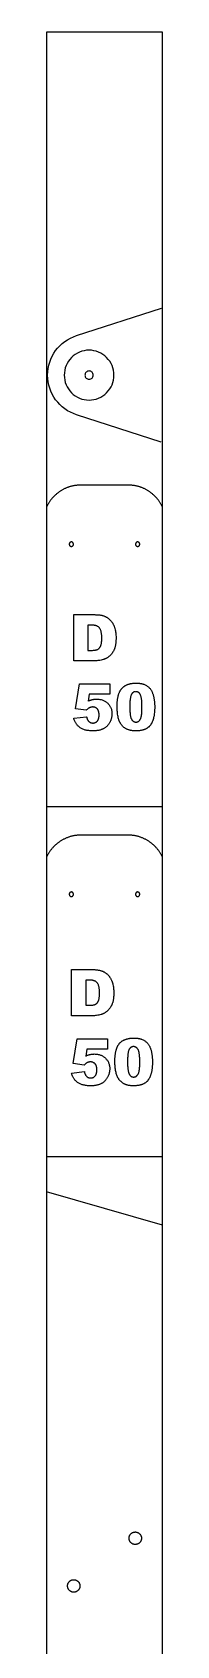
# Model space of a CAD drawing. Extents: x 0 to 3.5, y 0 to 97.
# Drawn here: x 0 to 3.5, y 48.5 to 97 of the extents above; entities that cross this region are included whole.
import ezdxf

# ---------------------------------------------------------------- set-up
doc = ezdxf.new("R2010")
doc.units = 0
for name, color, linetype in [('5TH-6TH_STABILIZER', 18, 'CONTINUOUS'), ('FRONT_LEG', 18, 'CONTINUOUS'), ('SEAT', 18, 'CONTINUOUS'), ('T3_PROFILE_INSIDE_2', 18, 'CONTINUOUS'), ('T9-T3_POCKET', 18, 'CONTINUOUS'), ('T9_COUNTERSINK_0_6', 18, 'CONTINUOUS')]:
    doc.layers.add(name, color=color, linetype=linetype)

msp = doc.modelspace()

# ---------------------------------------------------------------- linework, layer by layer
at = {"layer": '5TH-6TH_STABILIZER'}
for points in [[(3.501, 82.731), (3.492, 82.749), (3.483, 82.767), (3.474, 82.785), (3.464, 82.802), (3.454, 82.819), (3.444, 82.836), (3.433, 82.853), (3.422, 82.87), (3.411, 82.887), (3.4, 82.903), (3.388, 82.919), (3.376, 82.935), (3.364, 82.951), (3.351, 82.966), (3.338, 82.981), (3.325, 82.996), (3.312, 83.011), (3.298, 83.026), (3.285, 83.04), (3.271, 83.054), (3.256, 83.068), (3.242, 83.081), (3.227, 83.095), (3.212, 83.108), (3.197, 83.121), (3.182, 83.133), (3.166, 83.146), (3.151, 83.158), (3.135, 83.17), (3.119, 83.181), (3.103, 83.192), (3.086, 83.203), (3.07, 83.214), (3.053, 83.224), (3.036, 83.234), (3.019, 83.244), (3.002, 83.254), (2.984, 83.263), (2.967, 83.272), (2.949, 83.281), (2.932, 83.289), (2.914, 83.297), (2.896, 83.305), (2.878, 83.312), (2.86, 83.319), (2.841, 83.326), (2.823, 83.332), (2.805, 83.338), (2.786, 83.344), (2.767, 83.349), (2.749, 83.354), (2.73, 83.359), (2.711, 83.363), (2.692, 83.367), (2.673, 83.371), (2.654, 83.374), (2.635, 83.377), (2.616, 83.379), (2.597, 83.381), (2.578, 83.383), (2.559, 83.384), (2.539, 83.385), (2.52, 83.386), (2.501, 83.386), (1.001, 83.386), (0.982, 83.386), (0.963, 83.385), (0.943, 83.384), (0.924, 83.383), (0.905, 83.381), (0.886, 83.379), (0.867, 83.377), (0.848, 83.374), (0.829, 83.371), (0.81, 83.367), (0.791, 83.363), (0.772, 83.359), (0.754, 83.354), (0.735, 83.349), (0.716, 83.344), (0.698, 83.338), (0.679, 83.332), (0.661, 83.326), (0.643, 83.319), (0.624, 83.312), (0.606, 83.305), (0.588, 83.297), (0.571, 83.289), (0.553, 83.281), (0.535, 83.272), (0.518, 83.263), (0.5, 83.254), (0.483, 83.244), (0.466, 83.235), (0.449, 83.224), (0.433, 83.214), (0.416, 83.203), (0.4, 83.192), (0.383, 83.181), (0.367, 83.17), (0.351, 83.158), (0.336, 83.146), (0.32, 83.133), (0.305, 83.121), (0.29, 83.108), (0.275, 83.095), (0.26, 83.081), (0.246, 83.068), (0.232, 83.054), (0.217, 83.04), (0.204, 83.026), (0.19, 83.011), (0.177, 82.996), (0.164, 82.981), (0.151, 82.966), (0.138, 82.951), (0.126, 82.935), (0.114, 82.919), (0.102, 82.903), (0.091, 82.887), (0.08, 82.87), (0.069, 82.853), (0.058, 82.837), (0.048, 82.819), (0.038, 82.802), (0.028, 82.785), (0.019, 82.767), (0.01, 82.749), (0.001, 82.731)], [(3.501, 72.209), (3.492, 72.227), (3.483, 72.245), (3.474, 72.263), (3.464, 72.28), (3.454, 72.298), (3.444, 72.315), (3.433, 72.332), (3.422, 72.348), (3.411, 72.365), (3.4, 72.381), (3.388, 72.397), (3.376, 72.413), (3.364, 72.429), (3.351, 72.444), (3.338, 72.459), (3.325, 72.474), (3.312, 72.489), (3.298, 72.504), (3.285, 72.518), (3.271, 72.532), (3.256, 72.546), (3.242, 72.56), (3.227, 72.573), (3.212, 72.586), (3.197, 72.599), (3.182, 72.612), (3.166, 72.624), (3.151, 72.636), (3.135, 72.648), (3.119, 72.659), (3.103, 72.671), (3.086, 72.681), (3.07, 72.692), (3.053, 72.703), (3.036, 72.713), (3.019, 72.723), (3.002, 72.732), (2.984, 72.741), (2.967, 72.75), (2.949, 72.759), (2.932, 72.767), (2.914, 72.775), (2.896, 72.783), (2.878, 72.79), (2.86, 72.797), (2.841, 72.804), (2.823, 72.81), (2.805, 72.816), (2.786, 72.822), (2.767, 72.827), (2.749, 72.832), (2.73, 72.837), (2.711, 72.841), (2.692, 72.845), (2.673, 72.849), (2.654, 72.852), (2.635, 72.855), (2.616, 72.857), (2.597, 72.86), (2.578, 72.861), (2.559, 72.863), (2.539, 72.864), (2.52, 72.864), (2.501, 72.864), (1.001, 72.864), (0.982, 72.864), (0.963, 72.864), (0.943, 72.863), (0.924, 72.861), (0.905, 72.86), (0.886, 72.857), (0.867, 72.855), (0.848, 72.852), (0.829, 72.849), (0.81, 72.845), (0.791, 72.841), (0.772, 72.837), (0.754, 72.832), (0.735, 72.827), (0.716, 72.822), (0.698, 72.816), (0.679, 72.81), (0.661, 72.804), (0.643, 72.797), (0.624, 72.79), (0.606, 72.783), (0.588, 72.775), (0.571, 72.767), (0.553, 72.759), (0.535, 72.75), (0.518, 72.741), (0.5, 72.732), (0.483, 72.723), (0.466, 72.713), (0.449, 72.703), (0.433, 72.692), (0.416, 72.681), (0.4, 72.671), (0.383, 72.659), (0.367, 72.648), (0.351, 72.636), (0.336, 72.624), (0.32, 72.612), (0.305, 72.599), (0.29, 72.586), (0.275, 72.573), (0.26, 72.56), (0.246, 72.546), (0.232, 72.532), (0.217, 72.518), (0.204, 72.504), (0.19, 72.489), (0.177, 72.474), (0.164, 72.459), (0.151, 72.444), (0.138, 72.429), (0.126, 72.413), (0.114, 72.397), (0.102, 72.381), (0.091, 72.365), (0.08, 72.348), (0.069, 72.332), (0.058, 72.315), (0.048, 72.298), (0.038, 72.28), (0.028, 72.263), (0.019, 72.245), (0.01, 72.227), (0.001, 72.209)]]:
    msp.add_lwpolyline(points, dxfattribs=at)
for points in [[(0.814, 81.611), (0.813, 81.618), (0.812, 81.624), (0.811, 81.631), (0.809, 81.637), (0.806, 81.643), (0.803, 81.649), (0.799, 81.654), (0.795, 81.659), (0.791, 81.663), (0.786, 81.667), (0.781, 81.671), (0.775, 81.674), (0.77, 81.676), (0.764, 81.678), (0.757, 81.679), (0.751, 81.679), (0.745, 81.679), (0.738, 81.678), (0.733, 81.676), (0.727, 81.674), (0.721, 81.671), (0.716, 81.667), (0.711, 81.663), (0.707, 81.659), (0.703, 81.654), (0.699, 81.649), (0.696, 81.643), (0.694, 81.637), (0.691, 81.631), (0.69, 81.624), (0.689, 81.618), (0.689, 81.611), (0.689, 81.604), (0.69, 81.597), (0.691, 81.59), (0.694, 81.584), (0.696, 81.578), (0.699, 81.572), (0.703, 81.567), (0.707, 81.562), (0.711, 81.558), (0.716, 81.554), (0.721, 81.551), (0.727, 81.548), (0.733, 81.545), (0.738, 81.544), (0.745, 81.543), (0.751, 81.542), (0.757, 81.543), (0.764, 81.544), (0.77, 81.545), (0.775, 81.548), (0.781, 81.551), (0.786, 81.554), (0.791, 81.558), (0.795, 81.562), (0.799, 81.567), (0.803, 81.572), (0.806, 81.578), (0.809, 81.584), (0.811, 81.59), (0.812, 81.597), (0.813, 81.604)], [(2.814, 81.611), (2.813, 81.618), (2.812, 81.624), (2.811, 81.631), (2.809, 81.637), (2.806, 81.643), (2.803, 81.649), (2.799, 81.654), (2.795, 81.659), (2.791, 81.663), (2.786, 81.667), (2.781, 81.671), (2.775, 81.674), (2.77, 81.676), (2.764, 81.678), (2.757, 81.679), (2.751, 81.679), (2.745, 81.679), (2.738, 81.678), (2.733, 81.676), (2.727, 81.674), (2.721, 81.671), (2.716, 81.667), (2.711, 81.663), (2.707, 81.659), (2.703, 81.654), (2.699, 81.649), (2.696, 81.643), (2.694, 81.637), (2.691, 81.631), (2.69, 81.624), (2.689, 81.618), (2.689, 81.611), (2.689, 81.604), (2.69, 81.597), (2.691, 81.59), (2.694, 81.584), (2.696, 81.578), (2.699, 81.572), (2.703, 81.567), (2.707, 81.562), (2.711, 81.558), (2.716, 81.554), (2.721, 81.551), (2.727, 81.548), (2.733, 81.545), (2.738, 81.544), (2.745, 81.543), (2.751, 81.542), (2.757, 81.543), (2.764, 81.544), (2.77, 81.545), (2.775, 81.548), (2.781, 81.551), (2.786, 81.554), (2.791, 81.558), (2.795, 81.562), (2.799, 81.567), (2.803, 81.572), (2.806, 81.578), (2.809, 81.584), (2.811, 81.59), (2.812, 81.597), (2.813, 81.604)], [(0.814, 71.089), (0.813, 71.096), (0.812, 71.103), (0.811, 71.109), (0.809, 71.115), (0.806, 71.121), (0.803, 71.127), (0.799, 71.132), (0.795, 71.137), (0.791, 71.142), (0.786, 71.146), (0.781, 71.149), (0.775, 71.152), (0.77, 71.154), (0.764, 71.156), (0.757, 71.157), (0.751, 71.157), (0.745, 71.157), (0.738, 71.156), (0.733, 71.154), (0.727, 71.152), (0.721, 71.149), (0.716, 71.146), (0.711, 71.142), (0.707, 71.137), (0.703, 71.132), (0.699, 71.127), (0.696, 71.121), (0.694, 71.115), (0.691, 71.109), (0.69, 71.103), (0.689, 71.096), (0.689, 71.089), (0.689, 71.082), (0.69, 71.075), (0.691, 71.069), (0.694, 71.062), (0.696, 71.056), (0.699, 71.051), (0.703, 71.045), (0.707, 71.041), (0.711, 71.036), (0.716, 71.032), (0.721, 71.029), (0.727, 71.026), (0.733, 71.024), (0.738, 71.022), (0.745, 71.021), (0.751, 71.021), (0.757, 71.021), (0.764, 71.022), (0.77, 71.024), (0.775, 71.026), (0.781, 71.029), (0.786, 71.032), (0.791, 71.036), (0.795, 71.041), (0.799, 71.045), (0.803, 71.051), (0.806, 71.056), (0.809, 71.062), (0.811, 71.069), (0.812, 71.075), (0.813, 71.082)], [(2.814, 71.089), (2.813, 71.096), (2.812, 71.103), (2.811, 71.109), (2.809, 71.115), (2.806, 71.121), (2.803, 71.127), (2.799, 71.132), (2.795, 71.137), (2.791, 71.142), (2.786, 71.146), (2.781, 71.149), (2.775, 71.152), (2.77, 71.154), (2.764, 71.156), (2.757, 71.157), (2.751, 71.157), (2.745, 71.157), (2.738, 71.156), (2.733, 71.154), (2.727, 71.152), (2.721, 71.149), (2.716, 71.146), (2.711, 71.142), (2.707, 71.137), (2.703, 71.132), (2.699, 71.127), (2.696, 71.121), (2.694, 71.115), (2.691, 71.109), (2.69, 71.103), (2.689, 71.096), (2.689, 71.089), (2.689, 71.082), (2.69, 71.075), (2.691, 71.069), (2.694, 71.062), (2.696, 71.056), (2.699, 71.051), (2.703, 71.045), (2.707, 71.041), (2.711, 71.036), (2.716, 71.032), (2.721, 71.029), (2.727, 71.026), (2.733, 71.024), (2.738, 71.022), (2.745, 71.021), (2.751, 71.021), (2.757, 71.021), (2.764, 71.022), (2.77, 71.024), (2.775, 71.026), (2.781, 71.029), (2.786, 71.032), (2.791, 71.036), (2.795, 71.041), (2.799, 71.045), (2.803, 71.051), (2.806, 71.056), (2.809, 71.062), (2.811, 71.069), (2.812, 71.075), (2.813, 71.082)]]:
    msp.add_lwpolyline(points, close=True, dxfattribs=at)
at = {"layer": 'FRONT_LEG'}
msp.add_lwpolyline([(3.502, 61.14), (0, 62.14)], dxfattribs=at)
for points in [[(2.645, 51.547), (2.636, 51.549), (2.626, 51.551), (2.617, 51.554), (2.609, 51.557), (2.6, 51.561), (2.592, 51.565), (2.584, 51.57), (2.576, 51.575), (2.569, 51.58), (2.561, 51.585), (2.554, 51.591), (2.548, 51.597), (2.542, 51.604), (2.536, 51.611), (2.53, 51.618), (2.525, 51.625), (2.52, 51.633), (2.515, 51.64), (2.511, 51.648), (2.507, 51.657), (2.504, 51.665), (2.501, 51.673), (2.498, 51.682), (2.496, 51.691), (2.494, 51.7), (2.493, 51.709), (2.492, 51.718), (2.492, 51.728), (2.492, 51.737), (2.493, 51.746), (2.494, 51.756), (2.495, 51.765), (2.497, 51.775), (2.5, 51.784), (2.502, 51.793), (2.506, 51.802), (2.51, 51.81), (2.514, 51.819), (2.518, 51.827), (2.523, 51.835), (2.528, 51.842), (2.534, 51.849), (2.54, 51.856), (2.546, 51.863), (2.552, 51.869), (2.559, 51.875), (2.566, 51.88), (2.573, 51.886), (2.581, 51.891), (2.589, 51.895), (2.597, 51.899), (2.605, 51.903), (2.613, 51.907), (2.622, 51.91), (2.631, 51.912), (2.639, 51.914), (2.648, 51.916), (2.657, 51.917), (2.667, 51.918), (2.676, 51.919), (2.685, 51.919), (2.695, 51.918), (2.704, 51.917), (2.714, 51.915), (2.723, 51.913), (2.732, 51.911), (2.741, 51.908), (2.75, 51.905), (2.759, 51.901), (2.767, 51.897), (2.775, 51.892), (2.783, 51.888), (2.79, 51.882), (2.798, 51.877), (2.804, 51.871), (2.811, 51.865), (2.817, 51.858), (2.823, 51.852), (2.829, 51.844), (2.834, 51.837), (2.839, 51.83), (2.844, 51.822), (2.848, 51.814), (2.852, 51.806), (2.855, 51.797), (2.858, 51.789), (2.86, 51.78), (2.863, 51.771), (2.864, 51.762), (2.866, 51.753), (2.867, 51.744), (2.867, 51.735), (2.867, 51.725), (2.866, 51.716), (2.865, 51.706), (2.864, 51.697), (2.862, 51.687), (2.859, 51.678), (2.856, 51.669), (2.853, 51.66), (2.849, 51.652), (2.845, 51.643), (2.841, 51.635), (2.836, 51.628), (2.831, 51.62), (2.825, 51.613), (2.819, 51.606), (2.813, 51.6), (2.807, 51.593), (2.8, 51.587), (2.793, 51.582), (2.785, 51.576), (2.778, 51.572), (2.77, 51.567), (2.762, 51.563), (2.754, 51.559), (2.746, 51.556), (2.737, 51.553), (2.728, 51.55), (2.72, 51.548), (2.711, 51.546), (2.701, 51.545), (2.692, 51.544), (2.683, 51.544), (2.674, 51.544), (2.664, 51.544), (2.655, 51.545)], [(0.788, 50.113), (0.779, 50.115), (0.77, 50.117), (0.761, 50.12), (0.752, 50.123), (0.743, 50.127), (0.735, 50.131), (0.727, 50.136), (0.719, 50.141), (0.712, 50.146), (0.705, 50.151), (0.698, 50.157), (0.691, 50.163), (0.685, 50.17), (0.679, 50.177), (0.673, 50.184), (0.668, 50.191), (0.663, 50.199), (0.659, 50.206), (0.654, 50.214), (0.651, 50.223), (0.647, 50.231), (0.644, 50.239), (0.642, 50.248), (0.64, 50.257), (0.638, 50.266), (0.636, 50.275), (0.636, 50.284), (0.635, 50.294), (0.635, 50.303), (0.636, 50.312), (0.637, 50.322), (0.638, 50.331), (0.64, 50.341), (0.643, 50.35), (0.646, 50.359), (0.649, 50.368), (0.653, 50.376), (0.657, 50.385), (0.661, 50.393), (0.666, 50.4), (0.671, 50.408), (0.677, 50.415), (0.683, 50.422), (0.689, 50.429), (0.696, 50.435), (0.702, 50.441), (0.709, 50.446), (0.717, 50.452), (0.724, 50.457), (0.732, 50.461), (0.74, 50.465), (0.748, 50.469), (0.757, 50.473), (0.765, 50.476), (0.774, 50.478), (0.783, 50.48), (0.792, 50.482), (0.801, 50.483), (0.81, 50.484), (0.819, 50.485), (0.829, 50.485), (0.838, 50.484), (0.848, 50.483), (0.857, 50.481), (0.867, 50.479), (0.876, 50.477), (0.885, 50.474), (0.894, 50.471), (0.902, 50.467), (0.91, 50.463), (0.918, 50.458), (0.926, 50.454), (0.934, 50.448), (0.941, 50.443), (0.948, 50.437), (0.954, 50.431), (0.961, 50.424), (0.966, 50.417), (0.972, 50.41), (0.977, 50.403), (0.982, 50.396), (0.987, 50.388), (0.991, 50.38), (0.995, 50.372), (0.998, 50.363), (1.001, 50.355), (1.004, 50.346), (1.006, 50.337), (1.008, 50.328), (1.009, 50.319), (1.01, 50.31), (1.01, 50.301), (1.01, 50.291), (1.01, 50.282), (1.009, 50.272), (1.007, 50.263), (1.005, 50.253), (1.003, 50.244), (1, 50.235), (0.996, 50.226), (0.993, 50.218), (0.989, 50.209), (0.984, 50.201), (0.979, 50.194), (0.974, 50.186), (0.968, 50.179), (0.963, 50.172), (0.956, 50.166), (0.95, 50.159), (0.943, 50.153), (0.936, 50.148), (0.929, 50.142), (0.921, 50.138), (0.913, 50.133), (0.905, 50.129), (0.897, 50.125), (0.889, 50.122), (0.88, 50.119), (0.872, 50.116), (0.863, 50.114), (0.854, 50.112), (0.845, 50.111), (0.836, 50.11), (0.826, 50.11), (0.817, 50.11), (0.807, 50.11), (0.798, 50.111)]]:
    msp.add_lwpolyline(points, close=True, dxfattribs=at)
at = {"layer": 'SEAT'}
for points in [[(2.645, 51.547), (2.636, 51.549), (2.626, 51.551), (2.617, 51.554), (2.609, 51.557), (2.6, 51.561), (2.592, 51.565), (2.584, 51.57), (2.576, 51.575), (2.569, 51.58), (2.561, 51.585), (2.554, 51.591), (2.548, 51.597), (2.542, 51.604), (2.536, 51.611), (2.53, 51.618), (2.525, 51.625), (2.52, 51.633), (2.515, 51.64), (2.511, 51.648), (2.507, 51.657), (2.504, 51.665), (2.501, 51.673), (2.498, 51.682), (2.496, 51.691), (2.494, 51.7), (2.493, 51.709), (2.492, 51.718), (2.492, 51.728), (2.492, 51.737), (2.493, 51.746), (2.494, 51.756), (2.495, 51.765), (2.497, 51.775), (2.5, 51.784), (2.502, 51.793), (2.506, 51.802), (2.51, 51.81), (2.514, 51.819), (2.518, 51.827), (2.523, 51.835), (2.528, 51.842), (2.534, 51.849), (2.54, 51.856), (2.546, 51.863), (2.552, 51.869), (2.559, 51.875), (2.566, 51.88), (2.573, 51.886), (2.581, 51.891), (2.589, 51.895), (2.597, 51.899), (2.605, 51.903), (2.613, 51.907), (2.622, 51.91), (2.631, 51.912), (2.639, 51.914), (2.648, 51.916), (2.657, 51.917), (2.667, 51.918), (2.676, 51.919), (2.685, 51.919), (2.695, 51.918), (2.704, 51.917), (2.714, 51.915), (2.723, 51.913), (2.732, 51.911), (2.741, 51.908), (2.75, 51.905), (2.759, 51.901), (2.767, 51.897), (2.775, 51.892), (2.783, 51.888), (2.79, 51.882), (2.798, 51.877), (2.804, 51.871), (2.811, 51.865), (2.817, 51.858), (2.823, 51.852), (2.829, 51.844), (2.834, 51.837), (2.839, 51.83), (2.844, 51.822), (2.848, 51.814), (2.852, 51.806), (2.855, 51.797), (2.858, 51.789), (2.86, 51.78), (2.863, 51.771), (2.864, 51.762), (2.866, 51.753), (2.867, 51.744), (2.867, 51.735), (2.867, 51.725), (2.866, 51.716), (2.865, 51.706), (2.864, 51.697), (2.862, 51.687), (2.859, 51.678), (2.856, 51.669), (2.853, 51.66), (2.849, 51.652), (2.845, 51.643), (2.841, 51.635), (2.836, 51.628), (2.831, 51.62), (2.825, 51.613), (2.819, 51.606), (2.813, 51.6), (2.807, 51.593), (2.8, 51.587), (2.793, 51.582), (2.785, 51.576), (2.778, 51.572), (2.77, 51.567), (2.762, 51.563), (2.754, 51.559), (2.746, 51.556), (2.737, 51.553), (2.728, 51.55), (2.72, 51.548), (2.711, 51.546), (2.701, 51.545), (2.692, 51.544), (2.683, 51.544), (2.674, 51.544), (2.664, 51.544), (2.655, 51.545)], [(0.788, 50.113), (0.779, 50.115), (0.77, 50.117), (0.761, 50.12), (0.752, 50.123), (0.743, 50.127), (0.735, 50.131), (0.727, 50.136), (0.719, 50.141), (0.712, 50.146), (0.705, 50.151), (0.698, 50.157), (0.691, 50.163), (0.685, 50.17), (0.679, 50.177), (0.673, 50.184), (0.668, 50.191), (0.663, 50.199), (0.659, 50.206), (0.654, 50.214), (0.651, 50.223), (0.647, 50.231), (0.644, 50.239), (0.642, 50.248), (0.64, 50.257), (0.638, 50.266), (0.636, 50.275), (0.636, 50.284), (0.635, 50.294), (0.635, 50.303), (0.636, 50.312), (0.637, 50.322), (0.638, 50.331), (0.64, 50.341), (0.643, 50.35), (0.646, 50.359), (0.649, 50.368), (0.653, 50.376), (0.657, 50.385), (0.661, 50.393), (0.666, 50.4), (0.671, 50.408), (0.677, 50.415), (0.683, 50.422), (0.689, 50.429), (0.696, 50.435), (0.702, 50.441), (0.709, 50.446), (0.717, 50.452), (0.724, 50.457), (0.732, 50.461), (0.74, 50.465), (0.748, 50.469), (0.757, 50.473), (0.765, 50.476), (0.774, 50.478), (0.783, 50.48), (0.792, 50.482), (0.801, 50.483), (0.81, 50.484), (0.819, 50.485), (0.829, 50.485), (0.838, 50.484), (0.848, 50.483), (0.857, 50.481), (0.867, 50.479), (0.876, 50.477), (0.885, 50.474), (0.894, 50.471), (0.902, 50.467), (0.91, 50.463), (0.918, 50.458), (0.926, 50.454), (0.934, 50.448), (0.941, 50.443), (0.948, 50.437), (0.954, 50.431), (0.961, 50.424), (0.966, 50.417), (0.972, 50.41), (0.977, 50.403), (0.982, 50.396), (0.987, 50.388), (0.991, 50.38), (0.995, 50.372), (0.998, 50.363), (1.001, 50.355), (1.004, 50.346), (1.006, 50.337), (1.008, 50.328), (1.009, 50.319), (1.01, 50.31), (1.01, 50.301), (1.01, 50.291), (1.01, 50.282), (1.009, 50.272), (1.007, 50.263), (1.005, 50.253), (1.003, 50.244), (1, 50.235), (0.996, 50.226), (0.993, 50.218), (0.989, 50.209), (0.984, 50.201), (0.979, 50.194), (0.974, 50.186), (0.968, 50.179), (0.963, 50.172), (0.956, 50.166), (0.95, 50.159), (0.943, 50.153), (0.936, 50.148), (0.929, 50.142), (0.921, 50.138), (0.913, 50.133), (0.905, 50.129), (0.897, 50.125), (0.889, 50.122), (0.88, 50.119), (0.872, 50.116), (0.863, 50.114), (0.854, 50.112), (0.845, 50.111), (0.836, 50.11), (0.826, 50.11), (0.817, 50.11), (0.807, 50.11), (0.798, 50.111)]]:
    msp.add_lwpolyline(points, close=True, dxfattribs=at)
at = {"layer": 'T3_PROFILE_INSIDE_2'}
msp.add_lwpolyline([(0, 0), (3.5, 0), (3.5, 97), (0, 97)], close=True, dxfattribs=at)
msp.add_lwpolyline([(3.46, 84.677), (0.909, 85.501, -0.32697), (0.036, 86.692, -0.32697), (0.909, 87.884), (3.466, 88.709)], format="xyb", dxfattribs=at)
for points in [[(2.036, 86.693, 0.414214), (1.286, 87.443, 0.414214), (0.536, 86.693, 0.414214), (1.286, 85.943, 0.414214)], [(1.286, 86.568, 0.414214), (1.411, 86.693, 0.414214), (1.286, 86.818, 0.414214), (1.161, 86.693, 0.414214)]]:
    msp.add_lwpolyline(points, format="xyb", close=True, dxfattribs=at)
at = {"layer": 'T9-T3_POCKET'}
for points in [[(0.822, 79.494), (1.459, 79.494), (1.483, 79.493), (1.505, 79.493), (1.528, 79.492), (1.549, 79.49), (1.57, 79.489), (1.591, 79.486), (1.61, 79.484), (1.63, 79.481), (1.648, 79.477), (1.667, 79.474), (1.684, 79.469), (1.701, 79.465), (1.718, 79.46), (1.734, 79.454), (1.749, 79.449), (1.764, 79.442), (1.778, 79.436), (1.792, 79.429), (1.806, 79.422), (1.819, 79.414), (1.832, 79.406), (1.845, 79.398), (1.858, 79.389), (1.87, 79.38), (1.882, 79.371), (1.893, 79.361), (1.904, 79.351), (1.915, 79.341), (1.926, 79.33), (1.936, 79.319), (1.946, 79.307), (1.956, 79.296), (1.965, 79.284), (1.974, 79.271), (1.982, 79.259), (1.991, 79.246), (1.999, 79.233), (2.006, 79.22), (2.014, 79.206), (2.021, 79.192), (2.028, 79.178), (2.034, 79.164), (2.04, 79.149), (2.046, 79.135), (2.051, 79.12), (2.056, 79.104), (2.061, 79.089), (2.065, 79.073), (2.073, 79.041), (2.08, 79.009), (2.086, 78.976), (2.091, 78.943), (2.095, 78.909), (2.097, 78.874), (2.099, 78.84), (2.099, 78.804), (2.099, 78.777), (2.099, 78.75), (2.098, 78.724), (2.096, 78.699), (2.094, 78.675), (2.092, 78.652), (2.09, 78.629), (2.087, 78.607), (2.083, 78.586), (2.08, 78.565), (2.075, 78.546), (2.071, 78.527), (2.066, 78.509), (2.061, 78.491), (2.055, 78.475), (2.049, 78.459), (2.042, 78.444), (2.036, 78.429), (2.028, 78.415), (2.021, 78.4), (2.013, 78.387), (2.005, 78.373), (1.997, 78.36), (1.988, 78.347), (1.979, 78.334), (1.97, 78.322), (1.961, 78.309), (1.951, 78.298), (1.941, 78.286), (1.93, 78.275), (1.919, 78.264), (1.908, 78.254), (1.897, 78.244), (1.886, 78.234), (1.874, 78.225), (1.862, 78.216), (1.851, 78.207), (1.839, 78.199), (1.827, 78.192), (1.815, 78.185), (1.803, 78.178), (1.791, 78.172), (1.778, 78.166), (1.766, 78.161), (1.753, 78.156), (1.741, 78.151), (1.728, 78.147), (1.715, 78.144), (1.68, 78.135), (1.646, 78.127), (1.613, 78.12), (1.581, 78.115), (1.549, 78.111), (1.518, 78.108), (1.489, 78.106), (1.459, 78.106), (0.822, 78.106)], [(1.251, 79.179), (1.251, 78.421), (1.356, 78.421), (1.389, 78.421), (1.419, 78.423), (1.446, 78.425), (1.459, 78.427), (1.471, 78.428), (1.483, 78.43), (1.494, 78.433), (1.504, 78.435), (1.514, 78.438), (1.523, 78.441), (1.532, 78.444), (1.54, 78.447), (1.547, 78.451), (1.554, 78.455), (1.561, 78.459), (1.568, 78.463), (1.574, 78.468), (1.581, 78.474), (1.587, 78.479), (1.592, 78.485), (1.598, 78.492), (1.604, 78.498), (1.609, 78.505), (1.614, 78.513), (1.619, 78.521), (1.624, 78.529), (1.628, 78.537), (1.632, 78.546), (1.636, 78.555), (1.64, 78.565), (1.644, 78.575), (1.647, 78.586), (1.651, 78.598), (1.653, 78.61), (1.656, 78.624), (1.658, 78.638), (1.661, 78.652), (1.663, 78.668), (1.664, 78.684), (1.666, 78.701), (1.667, 78.718), (1.668, 78.756), (1.669, 78.796), (1.668, 78.823), (1.668, 78.849), (1.666, 78.874), (1.664, 78.897), (1.662, 78.92), (1.659, 78.942), (1.655, 78.962), (1.651, 78.982), (1.646, 79), (1.641, 79.017), (1.635, 79.033), (1.628, 79.048), (1.621, 79.062), (1.614, 79.075), (1.605, 79.087), (1.597, 79.098), (1.587, 79.108), (1.577, 79.117), (1.566, 79.126), (1.555, 79.133), (1.543, 79.141), (1.529, 79.147), (1.516, 79.153), (1.501, 79.159), (1.486, 79.164), (1.47, 79.168), (1.453, 79.171), (1.436, 79.174), (1.417, 79.176), (1.398, 79.178), (1.379, 79.179), (1.358, 79.179)], [(0.995, 77.412), (1.91, 77.412), (1.91, 77.104), (1.29, 77.104), (1.257, 76.896), (1.273, 76.903), (1.289, 76.91), (1.305, 76.916), (1.321, 76.922), (1.337, 76.928), (1.353, 76.933), (1.368, 76.937), (1.384, 76.941), (1.4, 76.945), (1.416, 76.948), (1.431, 76.95), (1.447, 76.953), (1.462, 76.954), (1.478, 76.955), (1.493, 76.956), (1.509, 76.956), (1.534, 76.956), (1.56, 76.954), (1.584, 76.952), (1.608, 76.948), (1.631, 76.944), (1.654, 76.939), (1.676, 76.932), (1.697, 76.925), (1.718, 76.916), (1.738, 76.907), (1.758, 76.897), (1.777, 76.886), (1.795, 76.873), (1.813, 76.86), (1.83, 76.846), (1.847, 76.83), (1.862, 76.814), (1.877, 76.798), (1.891, 76.781), (1.903, 76.763), (1.915, 76.745), (1.926, 76.727), (1.935, 76.708), (1.944, 76.688), (1.952, 76.668), (1.958, 76.648), (1.964, 76.626), (1.968, 76.605), (1.972, 76.583), (1.974, 76.56), (1.976, 76.537), (1.976, 76.513), (1.976, 76.497), (1.975, 76.48), (1.974, 76.463), (1.972, 76.447), (1.97, 76.43), (1.967, 76.414), (1.964, 76.398), (1.96, 76.381), (1.955, 76.365), (1.95, 76.349), (1.945, 76.333), (1.939, 76.317), (1.932, 76.302), (1.925, 76.286), (1.918, 76.27), (1.91, 76.255), (1.901, 76.24), (1.892, 76.225), (1.883, 76.21), (1.873, 76.196), (1.862, 76.183), (1.852, 76.17), (1.841, 76.158), (1.829, 76.145), (1.817, 76.134), (1.804, 76.123), (1.791, 76.112), (1.778, 76.102), (1.764, 76.092), (1.75, 76.083), (1.735, 76.074), (1.72, 76.065), (1.705, 76.058), (1.689, 76.05), (1.672, 76.043), (1.655, 76.037), (1.637, 76.031), (1.619, 76.026), (1.6, 76.021), (1.581, 76.016), (1.561, 76.013), (1.54, 76.009), (1.519, 76.007), (1.498, 76.004), (1.476, 76.002), (1.453, 76.001), (1.43, 76), (1.406, 76), (1.373, 76.001), (1.34, 76.002), (1.309, 76.004), (1.279, 76.007), (1.25, 76.01), (1.223, 76.015), (1.196, 76.02), (1.171, 76.026), (1.147, 76.033), (1.124, 76.041), (1.102, 76.049), (1.081, 76.059), (1.06, 76.069), (1.041, 76.08), (1.022, 76.091), (1.005, 76.104), (0.988, 76.117), (0.972, 76.13), (0.957, 76.144), (0.942, 76.159), (0.929, 76.174), (0.916, 76.189), (0.904, 76.205), (0.893, 76.221), (0.883, 76.238), (0.873, 76.255), (0.863, 76.274), (0.854, 76.294), (0.846, 76.315), (0.837, 76.337), (0.83, 76.36), (0.822, 76.384), (1.212, 76.426), (1.214, 76.415), (1.216, 76.403), (1.219, 76.393), (1.222, 76.382), (1.225, 76.372), (1.228, 76.362), (1.232, 76.353), (1.236, 76.344), (1.24, 76.335), (1.245, 76.327), (1.25, 76.319), (1.255, 76.311), (1.26, 76.304), (1.266, 76.297), (1.272, 76.29), (1.279, 76.284), (1.285, 76.278), (1.292, 76.272), (1.299, 76.267), (1.306, 76.262), (1.313, 76.258), (1.32, 76.254), (1.328, 76.25), (1.336, 76.247), (1.343, 76.244), (1.351, 76.242), (1.36, 76.24), (1.368, 76.238), (1.376, 76.237), (1.385, 76.236), (1.394, 76.235), (1.403, 76.235), (1.413, 76.235), (1.422, 76.236), (1.432, 76.237), (1.441, 76.239), (1.45, 76.241), (1.459, 76.244), (1.468, 76.247), (1.476, 76.25), (1.484, 76.254), (1.492, 76.259), (1.5, 76.264), (1.508, 76.269), (1.515, 76.275), (1.522, 76.282), (1.529, 76.289), (1.536, 76.296), (1.542, 76.304), (1.548, 76.312), (1.554, 76.321), (1.559, 76.33), (1.563, 76.34), (1.568, 76.35), (1.572, 76.361), (1.575, 76.372), (1.578, 76.384), (1.581, 76.396), (1.583, 76.408), (1.585, 76.421), (1.586, 76.435), (1.587, 76.449), (1.588, 76.463), (1.588, 76.478), (1.588, 76.493), (1.587, 76.508), (1.586, 76.522), (1.585, 76.536), (1.583, 76.549), (1.581, 76.562), (1.578, 76.574), (1.575, 76.586), (1.571, 76.597), (1.567, 76.607), (1.563, 76.617), (1.558, 76.627), (1.553, 76.636), (1.548, 76.645), (1.542, 76.653), (1.535, 76.66), (1.528, 76.667), (1.521, 76.674), (1.514, 76.68), (1.506, 76.685), (1.499, 76.69), (1.49, 76.695), (1.482, 76.699), (1.473, 76.703), (1.464, 76.707), (1.455, 76.71), (1.446, 76.712), (1.436, 76.714), (1.426, 76.716), (1.416, 76.717), (1.405, 76.718), (1.394, 76.718), (1.38, 76.717), (1.366, 76.716), (1.353, 76.714), (1.339, 76.711), (1.326, 76.707), (1.312, 76.702), (1.299, 76.697), (1.286, 76.69), (1.276, 76.685), (1.266, 76.678), (1.256, 76.671), (1.245, 76.662), (1.235, 76.653), (1.224, 76.642), (1.212, 76.631), (1.201, 76.618), (0.872, 76.666)], [(2.132, 76.723), (2.132, 76.772), (2.134, 76.819), (2.135, 76.841), (2.137, 76.863), (2.138, 76.885), (2.141, 76.906), (2.143, 76.927), (2.146, 76.948), (2.148, 76.967), (2.152, 76.987), (2.155, 77.006), (2.159, 77.024), (2.163, 77.042), (2.167, 77.06), (2.172, 77.077), (2.177, 77.093), (2.182, 77.11), (2.187, 77.125), (2.193, 77.141), (2.199, 77.155), (2.205, 77.17), (2.212, 77.183), (2.219, 77.197), (2.226, 77.21), (2.233, 77.222), (2.241, 77.234), (2.249, 77.246), (2.257, 77.257), (2.265, 77.267), (2.274, 77.277), (2.283, 77.287), (2.292, 77.296), (2.302, 77.306), (2.312, 77.314), (2.322, 77.323), (2.333, 77.331), (2.344, 77.339), (2.355, 77.346), (2.366, 77.354), (2.378, 77.361), (2.39, 77.367), (2.402, 77.374), (2.414, 77.38), (2.427, 77.385), (2.44, 77.391), (2.454, 77.396), (2.468, 77.401), (2.482, 77.405), (2.496, 77.409), (2.51, 77.413), (2.525, 77.417), (2.54, 77.42), (2.556, 77.423), (2.572, 77.426), (2.588, 77.428), (2.604, 77.43), (2.621, 77.432), (2.638, 77.433), (2.655, 77.434), (2.672, 77.435), (2.69, 77.435), (2.708, 77.435), (2.742, 77.435), (2.775, 77.433), (2.791, 77.432), (2.806, 77.431), (2.821, 77.429), (2.836, 77.427), (2.85, 77.424), (2.864, 77.422), (2.877, 77.419), (2.89, 77.416), (2.903, 77.413), (2.915, 77.409), (2.927, 77.405), (2.938, 77.401), (2.96, 77.392), (2.981, 77.382), (3.001, 77.372), (3.02, 77.361), (3.038, 77.349), (3.055, 77.337), (3.07, 77.324), (3.085, 77.311), (3.099, 77.297), (3.112, 77.283), (3.124, 77.269), (3.136, 77.254), (3.147, 77.239), (3.157, 77.225), (3.166, 77.21), (3.174, 77.194), (3.182, 77.179), (3.19, 77.163), (3.197, 77.146), (3.204, 77.128), (3.21, 77.11), (3.216, 77.091), (3.222, 77.072), (3.227, 77.052), (3.232, 77.032), (3.236, 77.013), (3.24, 76.993), (3.244, 76.973), (3.247, 76.954), (3.251, 76.934), (3.254, 76.914), (3.256, 76.893), (3.258, 76.873), (3.26, 76.853), (3.262, 76.832), (3.263, 76.812), (3.264, 76.791), (3.265, 76.77), (3.266, 76.749), (3.266, 76.728), (3.265, 76.682), (3.264, 76.637), (3.261, 76.594), (3.258, 76.552), (3.253, 76.512), (3.251, 76.492), (3.248, 76.473), (3.245, 76.455), (3.241, 76.436), (3.238, 76.419), (3.234, 76.401), (3.23, 76.384), (3.225, 76.367), (3.221, 76.351), (3.216, 76.335), (3.211, 76.32), (3.205, 76.305), (3.2, 76.29), (3.194, 76.276), (3.188, 76.262), (3.181, 76.248), (3.175, 76.235), (3.168, 76.222), (3.161, 76.21), (3.153, 76.198), (3.146, 76.186), (3.138, 76.175), (3.13, 76.165), (3.121, 76.154), (3.112, 76.144), (3.103, 76.134), (3.094, 76.125), (3.084, 76.116), (3.073, 76.107), (3.063, 76.099), (3.051, 76.091), (3.04, 76.083), (3.028, 76.076), (3.016, 76.069), (3.004, 76.062), (2.991, 76.056), (2.978, 76.05), (2.964, 76.044), (2.95, 76.039), (2.936, 76.034), (2.921, 76.029), (2.906, 76.025), (2.891, 76.021), (2.875, 76.017), (2.859, 76.014), (2.842, 76.011), (2.826, 76.009), (2.808, 76.006), (2.791, 76.004), (2.773, 76.003), (2.755, 76.002), (2.736, 76.001), (2.717, 76), (2.698, 76), (2.676, 76), (2.655, 76.001), (2.634, 76.002), (2.614, 76.004), (2.595, 76.006), (2.576, 76.008), (2.557, 76.011), (2.539, 76.014), (2.522, 76.018), (2.505, 76.022), (2.489, 76.027), (2.473, 76.032), (2.458, 76.037), (2.443, 76.043), (2.428, 76.049), (2.415, 76.056), (2.401, 76.063), (2.388, 76.071), (2.376, 76.079), (2.363, 76.087), (2.351, 76.096), (2.339, 76.105), (2.328, 76.115), (2.316, 76.125), (2.306, 76.135), (2.295, 76.146), (2.285, 76.157), (2.275, 76.169), (2.265, 76.181), (2.256, 76.194), (2.246, 76.207), (2.238, 76.22), (2.231, 76.23), (2.225, 76.24), (2.22, 76.251), (2.214, 76.262), (2.208, 76.273), (2.203, 76.285), (2.198, 76.298), (2.193, 76.311), (2.188, 76.324), (2.184, 76.338), (2.175, 76.367), (2.167, 76.397), (2.16, 76.429), (2.153, 76.463), (2.147, 76.498), (2.143, 76.533), (2.139, 76.569), (2.136, 76.607), (2.133, 76.645), (2.132, 76.684)], [(2.514, 76.722), (2.514, 76.69), (2.515, 76.659), (2.516, 76.629), (2.517, 76.6), (2.519, 76.573), (2.521, 76.547), (2.523, 76.523), (2.526, 76.499), (2.529, 76.477), (2.532, 76.457), (2.536, 76.437), (2.54, 76.419), (2.545, 76.403), (2.55, 76.387), (2.555, 76.373), (2.561, 76.36), (2.567, 76.349), (2.573, 76.338), (2.58, 76.327), (2.587, 76.318), (2.594, 76.309), (2.602, 76.301), (2.61, 76.294), (2.618, 76.288), (2.627, 76.282), (2.636, 76.277), (2.645, 76.273), (2.655, 76.269), (2.665, 76.267), (2.675, 76.265), (2.686, 76.264), (2.697, 76.263), (2.704, 76.263), (2.711, 76.264), (2.718, 76.265), (2.725, 76.266), (2.732, 76.267), (2.739, 76.269), (2.745, 76.271), (2.752, 76.274), (2.758, 76.276), (2.764, 76.279), (2.77, 76.283), (2.776, 76.287), (2.782, 76.291), (2.788, 76.295), (2.793, 76.3), (2.799, 76.305), (2.804, 76.31), (2.809, 76.316), (2.814, 76.322), (2.819, 76.328), (2.823, 76.335), (2.828, 76.342), (2.832, 76.35), (2.836, 76.358), (2.84, 76.366), (2.844, 76.375), (2.85, 76.393), (2.857, 76.413), (2.862, 76.435), (2.864, 76.446), (2.867, 76.458), (2.871, 76.485), (2.874, 76.515), (2.877, 76.549), (2.88, 76.585), (2.881, 76.624), (2.882, 76.667), (2.882, 76.712), (2.882, 76.746), (2.882, 76.778), (2.881, 76.809), (2.879, 76.839), (2.878, 76.867), (2.876, 76.894), (2.873, 76.919), (2.871, 76.943), (2.868, 76.966), (2.864, 76.987), (2.86, 77.007), (2.856, 77.025), (2.851, 77.042), (2.846, 77.057), (2.841, 77.071), (2.836, 77.084), (2.829, 77.095), (2.823, 77.106), (2.816, 77.116), (2.809, 77.125), (2.802, 77.134), (2.794, 77.142), (2.786, 77.149), (2.777, 77.155), (2.768, 77.161), (2.759, 77.165), (2.749, 77.17), (2.739, 77.173), (2.728, 77.175), (2.718, 77.177), (2.706, 77.178), (2.695, 77.179), (2.683, 77.178), (2.672, 77.177), (2.661, 77.175), (2.65, 77.173), (2.64, 77.169), (2.631, 77.165), (2.621, 77.16), (2.613, 77.155), (2.604, 77.148), (2.596, 77.141), (2.589, 77.133), (2.581, 77.124), (2.575, 77.115), (2.568, 77.105), (2.562, 77.094), (2.557, 77.082), (2.552, 77.069), (2.547, 77.055), (2.542, 77.04), (2.538, 77.023), (2.534, 77.005), (2.531, 76.986), (2.528, 76.965), (2.525, 76.943), (2.522, 76.92), (2.52, 76.896), (2.518, 76.87), (2.517, 76.843), (2.516, 76.815), (2.515, 76.785), (2.514, 76.755)], [(0.755, 68.825), (1.392, 68.825), (1.415, 68.825), (1.438, 68.824), (1.46, 68.823), (1.481, 68.822), (1.502, 68.82), (1.523, 68.818), (1.543, 68.815), (1.562, 68.812), (1.581, 68.809), (1.599, 68.805), (1.617, 68.801), (1.634, 68.796), (1.65, 68.791), (1.666, 68.786), (1.681, 68.78), (1.696, 68.774), (1.71, 68.767), (1.724, 68.76), (1.738, 68.753), (1.752, 68.745), (1.765, 68.737), (1.777, 68.729), (1.79, 68.72), (1.802, 68.711), (1.814, 68.702), (1.825, 68.692), (1.837, 68.682), (1.847, 68.672), (1.858, 68.661), (1.868, 68.65), (1.878, 68.639), (1.888, 68.627), (1.897, 68.615), (1.906, 68.603), (1.915, 68.59), (1.923, 68.577), (1.931, 68.564), (1.939, 68.551), (1.946, 68.537), (1.953, 68.523), (1.96, 68.509), (1.966, 68.495), (1.972, 68.481), (1.978, 68.466), (1.983, 68.451), (1.988, 68.436), (1.993, 68.42), (1.998, 68.404), (2.006, 68.372), (2.013, 68.34), (2.018, 68.307), (2.023, 68.274), (2.027, 68.24), (2.03, 68.206), (2.031, 68.171), (2.032, 68.136), (2.032, 68.108), (2.031, 68.082), (2.03, 68.056), (2.029, 68.031), (2.027, 68.006), (2.025, 67.983), (2.022, 67.96), (2.019, 67.938), (2.016, 67.917), (2.012, 67.896), (2.008, 67.877), (2.003, 67.858), (1.998, 67.84), (1.993, 67.823), (1.987, 67.806), (1.981, 67.79), (1.975, 67.775), (1.968, 67.76), (1.961, 67.746), (1.953, 67.732), (1.946, 67.718), (1.938, 67.704), (1.929, 67.691), (1.921, 67.678), (1.912, 67.665), (1.902, 67.653), (1.893, 67.641), (1.883, 67.629), (1.873, 67.618), (1.862, 67.606), (1.852, 67.596), (1.84, 67.585), (1.829, 67.575), (1.818, 67.565), (1.806, 67.556), (1.795, 67.547), (1.783, 67.539), (1.771, 67.531), (1.759, 67.523), (1.747, 67.516), (1.735, 67.509), (1.723, 67.503), (1.711, 67.497), (1.698, 67.492), (1.686, 67.487), (1.673, 67.482), (1.66, 67.478), (1.647, 67.475), (1.613, 67.466), (1.578, 67.458), (1.545, 67.452), (1.513, 67.446), (1.481, 67.442), (1.451, 67.439), (1.421, 67.437), (1.392, 67.437), (0.755, 67.437)], [(1.183, 68.51), (1.183, 67.752), (1.289, 67.752), (1.321, 67.753), (1.351, 67.754), (1.378, 67.756), (1.391, 67.758), (1.404, 67.76), (1.415, 67.762), (1.426, 67.764), (1.437, 67.766), (1.447, 67.769), (1.456, 67.772), (1.464, 67.775), (1.472, 67.778), (1.48, 67.782), (1.487, 67.786), (1.494, 67.79), (1.5, 67.795), (1.507, 67.8), (1.513, 67.805), (1.519, 67.811), (1.525, 67.817), (1.53, 67.823), (1.536, 67.83), (1.541, 67.837), (1.546, 67.844), (1.551, 67.852), (1.556, 67.86), (1.56, 67.868), (1.565, 67.877), (1.569, 67.886), (1.573, 67.896), (1.576, 67.906), (1.58, 67.917), (1.583, 67.929), (1.586, 67.942), (1.588, 67.955), (1.591, 67.969), (1.593, 67.984), (1.595, 67.999), (1.596, 68.015), (1.598, 68.032), (1.599, 68.05), (1.6, 68.087), (1.601, 68.127), (1.601, 68.154), (1.6, 68.18), (1.598, 68.205), (1.596, 68.229), (1.594, 68.251), (1.591, 68.273), (1.587, 68.293), (1.583, 68.313), (1.578, 68.331), (1.573, 68.348), (1.567, 68.365), (1.56, 68.38), (1.553, 68.394), (1.546, 68.407), (1.538, 68.418), (1.529, 68.429), (1.52, 68.439), (1.51, 68.448), (1.499, 68.457), (1.487, 68.465), (1.475, 68.472), (1.462, 68.479), (1.448, 68.485), (1.433, 68.49), (1.418, 68.495), (1.402, 68.499), (1.385, 68.503), (1.368, 68.505), (1.35, 68.508), (1.331, 68.509), (1.311, 68.51), (1.29, 68.51)], [(0.927, 66.743), (1.842, 66.743), (1.842, 66.435), (1.222, 66.435), (1.189, 66.227), (1.205, 66.234), (1.221, 66.241), (1.237, 66.248), (1.253, 66.253), (1.269, 66.259), (1.285, 66.264), (1.301, 66.268), (1.316, 66.272), (1.332, 66.276), (1.348, 66.279), (1.363, 66.282), (1.379, 66.284), (1.395, 66.285), (1.41, 66.287), (1.426, 66.287), (1.441, 66.288), (1.467, 66.287), (1.492, 66.286), (1.516, 66.283), (1.54, 66.28), (1.563, 66.275), (1.586, 66.27), (1.608, 66.263), (1.63, 66.256), (1.65, 66.248), (1.671, 66.238), (1.69, 66.228), (1.709, 66.217), (1.728, 66.204), (1.745, 66.191), (1.762, 66.177), (1.779, 66.162), (1.795, 66.146), (1.809, 66.129), (1.823, 66.112), (1.836, 66.095), (1.847, 66.077), (1.858, 66.058), (1.868, 66.039), (1.876, 66.019), (1.884, 65.999), (1.89, 65.979), (1.896, 65.958), (1.901, 65.936), (1.904, 65.914), (1.907, 65.891), (1.908, 65.868), (1.909, 65.844), (1.908, 65.828), (1.908, 65.811), (1.906, 65.794), (1.904, 65.778), (1.902, 65.761), (1.899, 65.745), (1.896, 65.729), (1.892, 65.713), (1.888, 65.697), (1.883, 65.681), (1.877, 65.665), (1.871, 65.649), (1.865, 65.633), (1.858, 65.617), (1.85, 65.602), (1.842, 65.586), (1.833, 65.571), (1.824, 65.556), (1.815, 65.542), (1.805, 65.528), (1.795, 65.514), (1.784, 65.501), (1.773, 65.489), (1.761, 65.477), (1.749, 65.465), (1.737, 65.454), (1.724, 65.443), (1.71, 65.433), (1.697, 65.423), (1.682, 65.414), (1.668, 65.405), (1.653, 65.397), (1.637, 65.389), (1.621, 65.381), (1.604, 65.374), (1.587, 65.368), (1.569, 65.362), (1.551, 65.357), (1.532, 65.352), (1.513, 65.348), (1.493, 65.344), (1.472, 65.341), (1.452, 65.338), (1.43, 65.335), (1.408, 65.334), (1.385, 65.332), (1.362, 65.332), (1.339, 65.331), (1.305, 65.332), (1.273, 65.333), (1.241, 65.335), (1.211, 65.338), (1.182, 65.342), (1.155, 65.346), (1.129, 65.351), (1.103, 65.357), (1.079, 65.364), (1.056, 65.372), (1.034, 65.381), (1.013, 65.39), (0.992, 65.4), (0.973, 65.411), (0.954, 65.423), (0.937, 65.435), (0.92, 65.448), (0.904, 65.462), (0.889, 65.476), (0.875, 65.49), (0.861, 65.505), (0.849, 65.52), (0.837, 65.536), (0.826, 65.552), (0.815, 65.569), (0.805, 65.587), (0.796, 65.605), (0.787, 65.625), (0.778, 65.646), (0.77, 65.668), (0.762, 65.691), (0.755, 65.715), (1.145, 65.757), (1.147, 65.746), (1.149, 65.735), (1.151, 65.724), (1.154, 65.713), (1.157, 65.703), (1.161, 65.693), (1.164, 65.684), (1.168, 65.675), (1.173, 65.666), (1.177, 65.658), (1.182, 65.65), (1.187, 65.642), (1.193, 65.635), (1.198, 65.628), (1.205, 65.621), (1.211, 65.615), (1.217, 65.609), (1.224, 65.603), (1.231, 65.598), (1.238, 65.594), (1.245, 65.589), (1.253, 65.585), (1.26, 65.582), (1.268, 65.578), (1.276, 65.575), (1.284, 65.573), (1.292, 65.571), (1.3, 65.569), (1.309, 65.568), (1.317, 65.567), (1.326, 65.566), (1.335, 65.566), (1.345, 65.566), (1.355, 65.567), (1.364, 65.568), (1.373, 65.57), (1.383, 65.572), (1.391, 65.575), (1.4, 65.578), (1.408, 65.581), (1.417, 65.585), (1.425, 65.59), (1.432, 65.595), (1.44, 65.601), (1.447, 65.606), (1.454, 65.613), (1.461, 65.62), (1.468, 65.627), (1.474, 65.635), (1.48, 65.643), (1.486, 65.652), (1.491, 65.662), (1.496, 65.671), (1.5, 65.681), (1.504, 65.692), (1.507, 65.703), (1.51, 65.715), (1.513, 65.727), (1.515, 65.74), (1.517, 65.753), (1.519, 65.766), (1.52, 65.78), (1.52, 65.795), (1.52, 65.809), (1.52, 65.825), (1.52, 65.839), (1.519, 65.854), (1.517, 65.867), (1.515, 65.881), (1.513, 65.893), (1.51, 65.905), (1.507, 65.917), (1.504, 65.928), (1.5, 65.939), (1.495, 65.949), (1.491, 65.958), (1.485, 65.967), (1.48, 65.976), (1.474, 65.984), (1.467, 65.991), (1.461, 65.998), (1.454, 66.005), (1.446, 66.011), (1.439, 66.017), (1.431, 66.022), (1.423, 66.026), (1.414, 66.031), (1.406, 66.035), (1.397, 66.038), (1.388, 66.041), (1.378, 66.043), (1.368, 66.045), (1.358, 66.047), (1.348, 66.048), (1.337, 66.049), (1.326, 66.049), (1.313, 66.049), (1.299, 66.047), (1.285, 66.045), (1.272, 66.042), (1.258, 66.038), (1.245, 66.034), (1.232, 66.028), (1.218, 66.022), (1.209, 66.016), (1.199, 66.01), (1.188, 66.002), (1.178, 65.994), (1.167, 65.984), (1.156, 65.974), (1.145, 65.962), (1.133, 65.95), (0.805, 65.997)], [(2.064, 66.055), (2.064, 66.103), (2.066, 66.15), (2.067, 66.173), (2.069, 66.195), (2.071, 66.216), (2.073, 66.238), (2.075, 66.258), (2.078, 66.279), (2.081, 66.299), (2.084, 66.318), (2.087, 66.337), (2.091, 66.355), (2.095, 66.373), (2.1, 66.391), (2.104, 66.408), (2.109, 66.425), (2.114, 66.441), (2.12, 66.457), (2.125, 66.472), (2.131, 66.486), (2.138, 66.501), (2.144, 66.515), (2.151, 66.528), (2.158, 66.541), (2.165, 66.553), (2.173, 66.565), (2.181, 66.577), (2.189, 66.588), (2.198, 66.598), (2.206, 66.609), (2.215, 66.618), (2.225, 66.628), (2.234, 66.637), (2.244, 66.646), (2.255, 66.654), (2.265, 66.662), (2.276, 66.67), (2.287, 66.678), (2.298, 66.685), (2.31, 66.692), (2.322, 66.699), (2.334, 66.705), (2.347, 66.711), (2.36, 66.717), (2.373, 66.722), (2.386, 66.727), (2.4, 66.732), (2.414, 66.736), (2.428, 66.741), (2.443, 66.744), (2.458, 66.748), (2.473, 66.751), (2.488, 66.754), (2.504, 66.757), (2.52, 66.759), (2.536, 66.761), (2.553, 66.763), (2.57, 66.764), (2.587, 66.765), (2.605, 66.766), (2.622, 66.766), (2.64, 66.767), (2.675, 66.766), (2.707, 66.764), (2.723, 66.763), (2.738, 66.762), (2.753, 66.76), (2.768, 66.758), (2.782, 66.756), (2.796, 66.753), (2.809, 66.75), (2.822, 66.747), (2.835, 66.744), (2.847, 66.74), (2.859, 66.736), (2.871, 66.732), (2.892, 66.723), (2.913, 66.713), (2.933, 66.703), (2.952, 66.692), (2.97, 66.681), (2.987, 66.669), (3.003, 66.656), (3.017, 66.642), (3.031, 66.628), (3.044, 66.614), (3.056, 66.6), (3.068, 66.585), (3.079, 66.571), (3.089, 66.556), (3.098, 66.541), (3.107, 66.526), (3.115, 66.51), (3.122, 66.494), (3.129, 66.477), (3.136, 66.46), (3.143, 66.441), (3.149, 66.423), (3.154, 66.403), (3.159, 66.383), (3.164, 66.364), (3.168, 66.344), (3.172, 66.324), (3.176, 66.305), (3.18, 66.285), (3.183, 66.265), (3.186, 66.245), (3.188, 66.225), (3.191, 66.204), (3.193, 66.184), (3.194, 66.163), (3.196, 66.143), (3.197, 66.122), (3.197, 66.101), (3.198, 66.08), (3.198, 66.059), (3.198, 66.013), (3.196, 65.968), (3.194, 65.925), (3.19, 65.883), (3.186, 65.843), (3.183, 65.824), (3.18, 65.805), (3.177, 65.786), (3.174, 65.768), (3.17, 65.75), (3.166, 65.732), (3.162, 65.715), (3.158, 65.699), (3.153, 65.682), (3.148, 65.666), (3.143, 65.651), (3.138, 65.636), (3.132, 65.621), (3.126, 65.607), (3.12, 65.593), (3.114, 65.579), (3.107, 65.566), (3.1, 65.553), (3.093, 65.541), (3.086, 65.529), (3.078, 65.518), (3.07, 65.507), (3.062, 65.496), (3.054, 65.485), (3.045, 65.475), (3.035, 65.465), (3.026, 65.456), (3.016, 65.447), (3.006, 65.438), (2.995, 65.43), (2.984, 65.422), (2.972, 65.414), (2.961, 65.407), (2.948, 65.4), (2.936, 65.393), (2.923, 65.387), (2.91, 65.381), (2.896, 65.375), (2.882, 65.37), (2.868, 65.365), (2.853, 65.36), (2.838, 65.356), (2.823, 65.352), (2.807, 65.348), (2.791, 65.345), (2.775, 65.342), (2.758, 65.34), (2.741, 65.338), (2.723, 65.336), (2.705, 65.334), (2.687, 65.333), (2.668, 65.332), (2.649, 65.332), (2.63, 65.331), (2.608, 65.332), (2.587, 65.332), (2.567, 65.333), (2.547, 65.335), (2.527, 65.337), (2.508, 65.339), (2.49, 65.342), (2.472, 65.345), (2.454, 65.349), (2.437, 65.353), (2.421, 65.358), (2.405, 65.363), (2.39, 65.368), (2.375, 65.374), (2.361, 65.38), (2.347, 65.387), (2.334, 65.394), (2.321, 65.402), (2.308, 65.41), (2.295, 65.418), (2.283, 65.427), (2.271, 65.436), (2.26, 65.446), (2.249, 65.456), (2.238, 65.467), (2.227, 65.477), (2.217, 65.489), (2.207, 65.5), (2.197, 65.512), (2.188, 65.525), (2.179, 65.538), (2.17, 65.551), (2.164, 65.561), (2.158, 65.571), (2.152, 65.582), (2.146, 65.593), (2.141, 65.604), (2.135, 65.616), (2.13, 65.629), (2.125, 65.642), (2.121, 65.655), (2.116, 65.669), (2.107, 65.698), (2.099, 65.728), (2.092, 65.761), (2.085, 65.794), (2.08, 65.829), (2.075, 65.864), (2.071, 65.901), (2.068, 65.938), (2.066, 65.976), (2.064, 66.015)], [(2.446, 66.054), (2.447, 66.021), (2.447, 65.99), (2.448, 65.96), (2.449, 65.932), (2.451, 65.904), (2.453, 65.879), (2.455, 65.854), (2.458, 65.831), (2.461, 65.809), (2.465, 65.788), (2.469, 65.769), (2.473, 65.751), (2.477, 65.734), (2.482, 65.718), (2.488, 65.704), (2.493, 65.692), (2.499, 65.68), (2.506, 65.669), (2.512, 65.659), (2.519, 65.649), (2.527, 65.64), (2.534, 65.632), (2.542, 65.625), (2.551, 65.619), (2.559, 65.613), (2.568, 65.608), (2.578, 65.604), (2.587, 65.601), (2.597, 65.598), (2.608, 65.596), (2.618, 65.595), (2.629, 65.595), (2.636, 65.595), (2.644, 65.595), (2.651, 65.596), (2.657, 65.597), (2.664, 65.599), (2.671, 65.6), (2.677, 65.602), (2.684, 65.605), (2.69, 65.608), (2.696, 65.611), (2.702, 65.614), (2.708, 65.618), (2.714, 65.622), (2.72, 65.626), (2.725, 65.631), (2.731, 65.636), (2.736, 65.641), (2.741, 65.647), (2.746, 65.653), (2.751, 65.659), (2.756, 65.666), (2.76, 65.673), (2.764, 65.681), (2.768, 65.689), (2.772, 65.697), (2.776, 65.706), (2.783, 65.724), (2.789, 65.744), (2.794, 65.766), (2.797, 65.777), (2.799, 65.79), (2.803, 65.817), (2.807, 65.847), (2.81, 65.88), (2.812, 65.916), (2.813, 65.955), (2.814, 65.998), (2.815, 66.043), (2.814, 66.077), (2.814, 66.11), (2.813, 66.141), (2.812, 66.17), (2.81, 66.198), (2.808, 66.225), (2.806, 66.25), (2.803, 66.274), (2.8, 66.297), (2.796, 66.318), (2.793, 66.338), (2.788, 66.356), (2.784, 66.373), (2.779, 66.388), (2.773, 66.402), (2.768, 66.415), (2.762, 66.426), (2.755, 66.437), (2.749, 66.447), (2.741, 66.457), (2.734, 66.465), (2.726, 66.473), (2.718, 66.48), (2.709, 66.486), (2.7, 66.492), (2.691, 66.497), (2.681, 66.501), (2.671, 66.504), (2.661, 66.507), (2.65, 66.509), (2.639, 66.51), (2.627, 66.51), (2.615, 66.51), (2.604, 66.509), (2.593, 66.507), (2.583, 66.504), (2.573, 66.501), (2.563, 66.496), (2.554, 66.491), (2.545, 66.486), (2.536, 66.479), (2.528, 66.472), (2.521, 66.464), (2.514, 66.455), (2.507, 66.446), (2.5, 66.436), (2.495, 66.425), (2.489, 66.413), (2.484, 66.4), (2.479, 66.386), (2.475, 66.371), (2.47, 66.354), (2.467, 66.336), (2.463, 66.317), (2.46, 66.296), (2.457, 66.275), (2.455, 66.252), (2.452, 66.227), (2.451, 66.201), (2.449, 66.175), (2.448, 66.146), (2.447, 66.117), (2.447, 66.086)]]:
    msp.add_lwpolyline(points, close=True, dxfattribs=at)
at = {"layer": 'T9_COUNTERSINK_0_6'}
for points in [[(0.001, 73.731), (3.501, 73.731)], [(0.001, 63.21), (3.501, 63.209)]]:
    msp.add_lwpolyline(points, dxfattribs=at)

doc.saveas('drawing.dxf')
